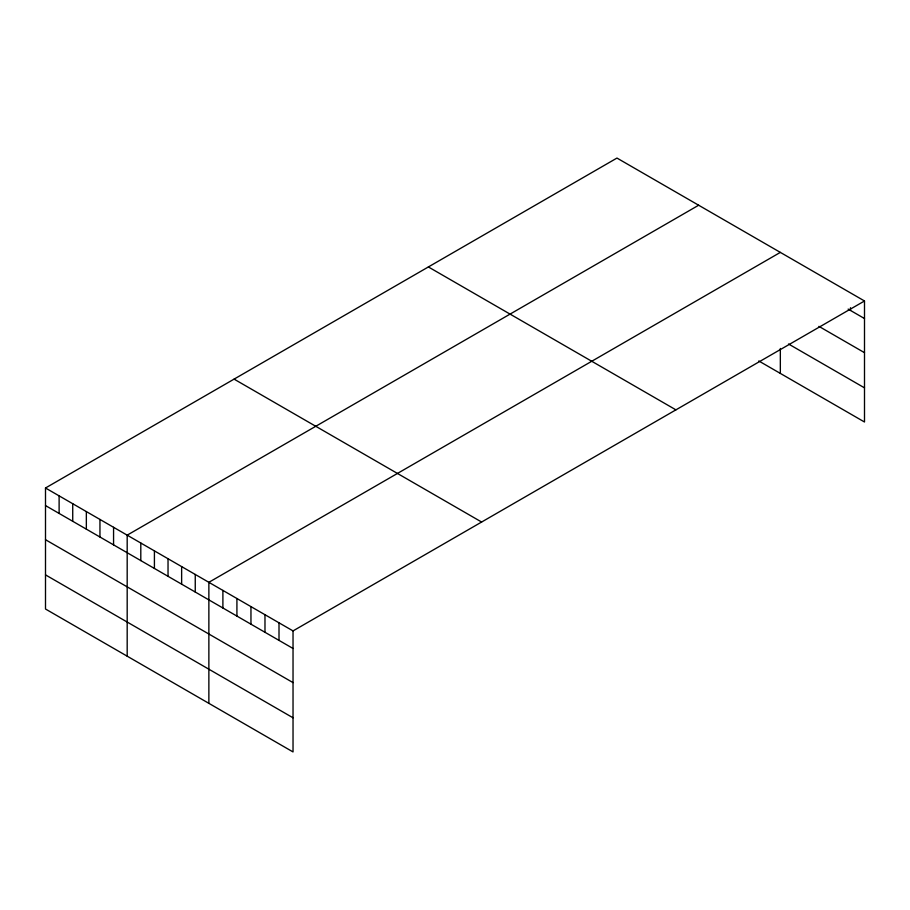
<?xml version="1.0" encoding="UTF-8"?>
<svg xmlns="http://www.w3.org/2000/svg" width="910" height="910" viewBox="0 0 910 910"><rect width="100%" height="100%" fill="white"/><g stroke="black" fill="none" stroke-linecap="round" stroke-linejoin="round"><path stroke-width="1.36" d="M45.5 487.999L293.031 630.914L293.031 751.933L45.5 609.017L45.5 487.999L616.969 158.067L864.5 300.983L864.5 422.001L758.781 360.963M698.653 205.228L127.184 535.16L127.184 656.178M780.336 252.388L208.868 582.32L208.868 703.339M293.031 630.914L864.5 300.983M848.131 309.093L864.5 318.546M818.909 326.36L864.5 352.682M788.526 343.991L864.5 387.853M428.382 266.949L675.914 409.853M234.086 379.129L481.617 522.033M45.5 505.573L293.031 648.477M45.5 539.71L293.031 682.614M45.5 574.881L293.031 717.797M850.475 307.739L850.475 310.447M780.336 348.462L780.336 373.407M279.006 622.815L279.006 640.378M264.981 614.716L264.981 632.279M250.955 606.617L250.955 624.18M236.918 598.518L236.918 616.093M222.893 590.419L222.893 607.994M195.252 574.46L195.252 592.035M181.636 566.6L181.636 584.174M168.031 558.74L168.031 576.314M154.416 550.88L154.416 568.454M140.8 543.02L140.8 560.594M113.568 527.299L113.568 544.874M99.952 519.439L99.952 537.014M86.348 511.579L86.348 529.154M72.732 503.719L72.732 521.293M59.116 495.859L59.116 513.433"/></g></svg>
